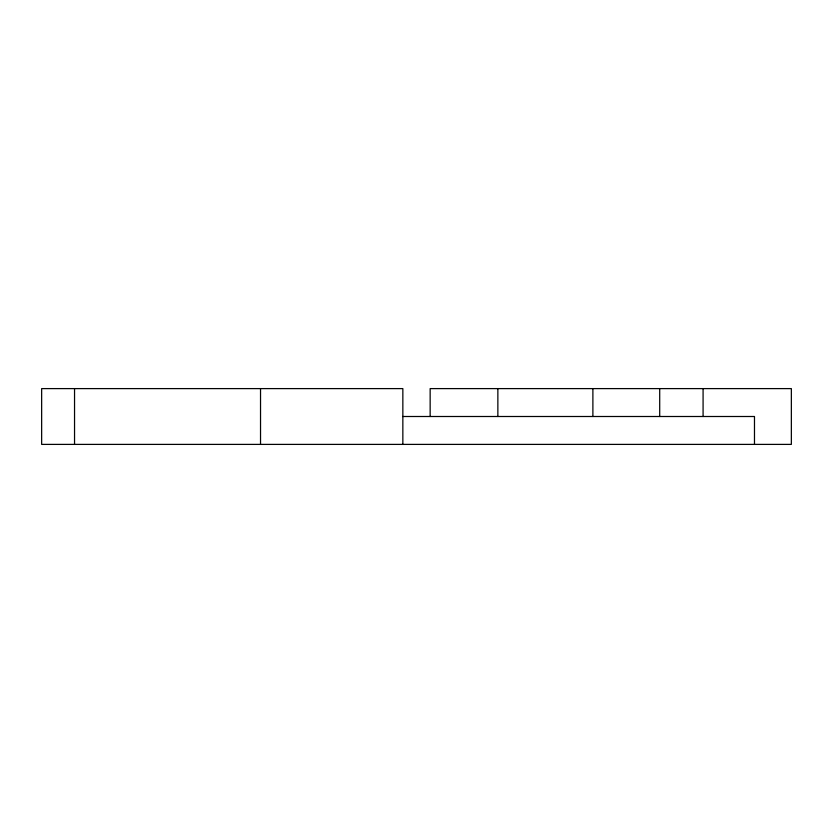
<?xml version="1.0" encoding="UTF-8"?>
<svg xmlns="http://www.w3.org/2000/svg" width="833" height="833" viewBox="0 0 833 833"><rect width="100%" height="100%" fill="white"/><g stroke="black" fill="none" stroke-linecap="round" stroke-linejoin="round"><path stroke-width="1.25" d="M74.543 444.395L74.543 388.605M260.531 444.395L260.531 388.605M497.863 416.5L497.863 388.605M659.705 416.5L659.705 388.605M402.662 416.5L754.479 416.5L754.479 444.395M703.083 388.605L703.083 416.5M592.888 388.605L592.888 416.5M430.151 416.5L430.151 388.605L791.35 388.605L791.35 444.395L41.65 444.395L41.65 388.605L402.849 388.605L402.849 444.395"/></g></svg>
